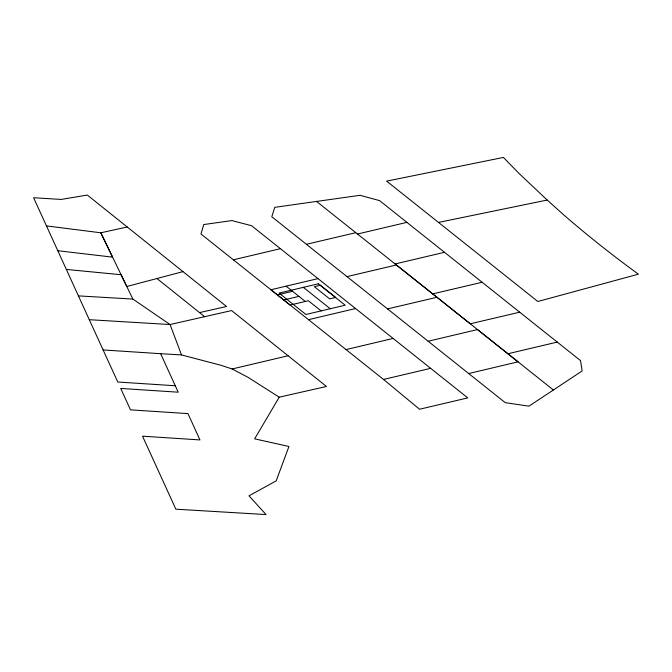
<?xml version="1.0" encoding="UTF-8"?>
<svg xmlns="http://www.w3.org/2000/svg" width="672" height="672" viewBox="0 0 672 672"><rect width="100%" height="100%" fill="white"/><g stroke="black" fill="none" stroke-linecap="round" stroke-linejoin="round"><path stroke-width="1.01" d="M89.326 319.696L170.066 324.534L231.605 310.565L326.458 386.467L279.233 397.186L254.638 438.833L288.935 446.494L276.184 480.883L248.976 495.835L266.087 514.567L175.862 509.191L142.531 436.187L199.962 439.925L187.967 413.599L130.502 409.861L120.716 388.45L178.214 392.188L160.667 353.699L103.11 349.944L33.6 197.736L61.085 199.433L87.335 195.056L226.531 306.491L199.559 312.606M182.969 271.622L126.79 286.516L100.817 232.798L46.46 225.901M346.038 349.591L393.112 338.428M233.386 259.804L280.409 248.682L467.771 397.9L419.538 409.24L384.728 380.411L200.97 233.999L203.767 224.549L231.89 220.584L251.546 225.708L280.409 248.682M316.537 201.432L360.016 195.308L379.596 200.626L580.541 360.62L582.12 370.961L528.965 406.165L505.252 402.654L271.799 216.745L274.764 207.346L316.537 201.432L357.504 234.024L406.896 222.356M270.908 289.75L317.965 278.628M395.094 263.953L444.461 252.319M346.979 276.612L396.388 264.978L470.257 323.795L519.725 312.186M277.368 294.89L292.564 291.304M283.752 299.964L298.939 296.377M308.49 319.67L355.555 308.549M160.667 353.699L181.507 354.917L220.744 365.224L232.134 368.97L288.086 355.765M428.14 341.233L477.49 329.557L518.053 361.847L468.686 373.54M383.51 379.445L430.685 368.332M357.504 234.024L507.906 353.758L557.256 342.09M306.398 244.297L355.782 232.688M432.718 293.874L482.135 282.265M387.509 308.902L436.968 297.293M127.252 226.985L100.817 232.798L112.577 257.149L57.817 250.723M438.505 222.415L547.201 200.046L563.413 214.603A1038.341 503.395 14.2 0 0 638.4 274.184L537.835 301.493L386.627 181.129L503.42 157.433L518.666 173.09L547.201 200.046M78.431 295.882L132.871 299.074L170.066 324.534L181.507 354.917M175.249 385.753L117.793 382.015L103.11 349.944M66.368 269.43L121.078 274.73L132.871 299.074M232.134 368.97L247.859 377.236L279.233 397.186M303.349 287.347L330.238 308.734M321.124 310.892L308.356 300.737L290.136 305.046L270.992 289.817M286.18 286.222L305.323 301.451M507.906 353.758L553.4 389.995M156.954 278.502L204.632 316.68M318.293 283.819L279.048 293.093L305.928 314.479L345.181 305.206L318.293 283.819M320.41 285.247L314.336 286.684L329.65 298.864L335.723 297.436L320.41 285.247"/></g></svg>
